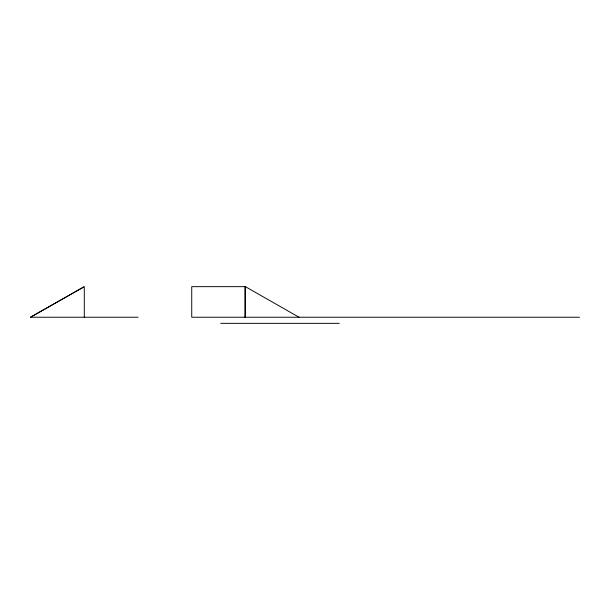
<?xml version="1.0" encoding="UTF-8"?>
<svg xmlns="http://www.w3.org/2000/svg" width="610" height="610" viewBox="0 0 610 610"><rect width="100%" height="100%" fill="white"/><g stroke="black" fill="none" stroke-linecap="round" stroke-linejoin="round"><path stroke-width="0.91" d="M138.096 317.238L30.5 317.238L83.722 286.982M30.5 317.238L84.294 286.654L84.294 317.238M299.03 317.238L245.38 286.654L191.738 286.654L191.738 317.238L579.5 317.238M220.728 323.346L339.259 323.346M245.38 286.654L245.38 317.238M244.938 286.654L244.938 317.238"/></g></svg>
